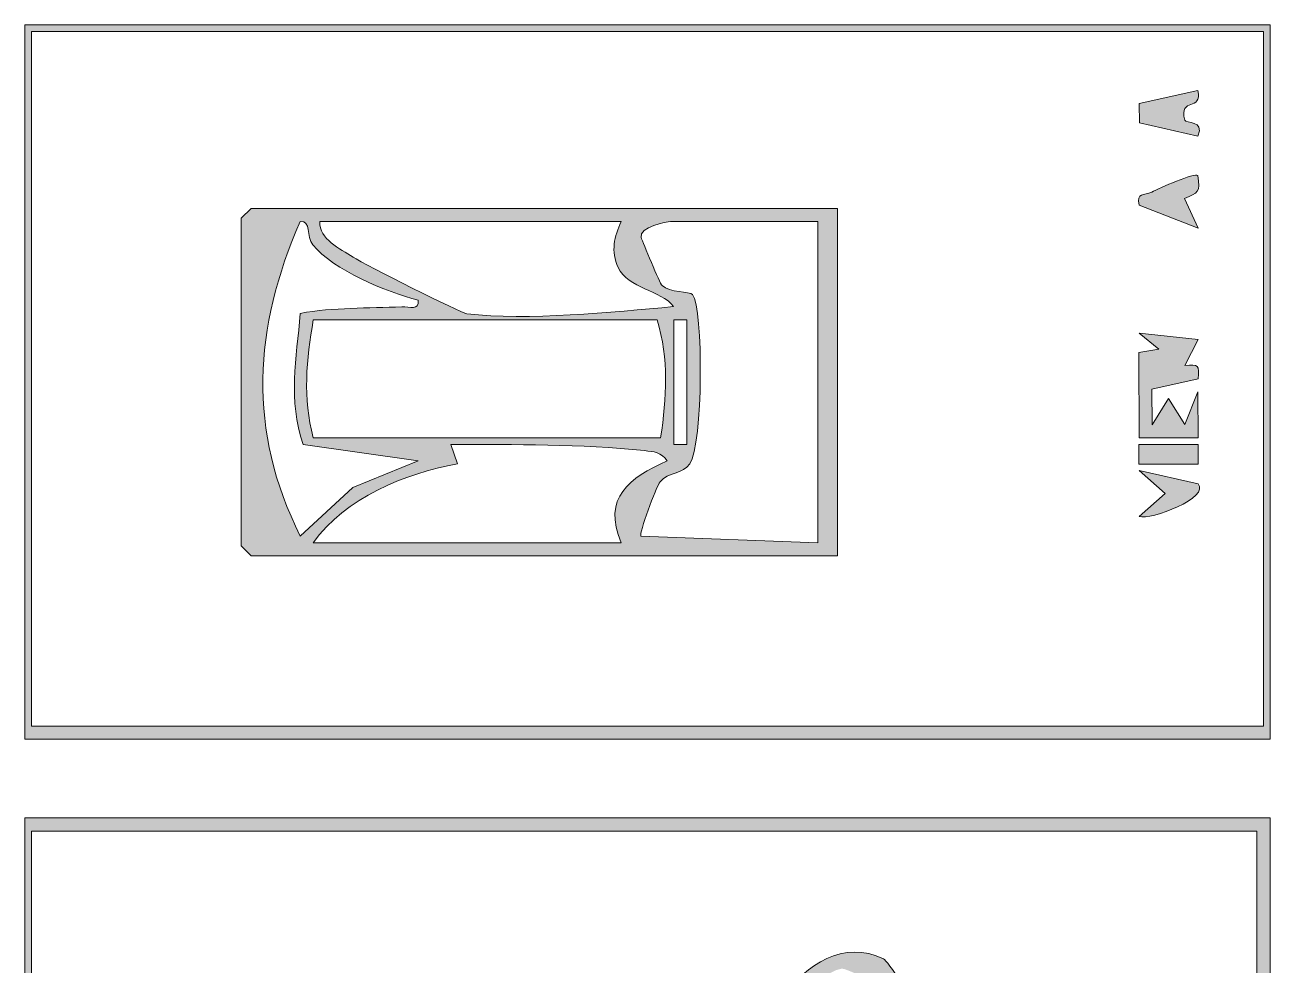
# Model space of a CAD drawing. Header units: inches. Extents: x -1525 to 612, y 0 to 1008.
# Drawn here: x -1525 to -1335, y 347.5 to 491 of the extents above; entities that cross this region are included whole.
import ezdxf

# ---------------------------------------------------------------- set-up
doc = ezdxf.new("R2010")
doc.units = ezdxf.units.IN
doc.header["$MEASUREMENT"] = 0
doc.layers.add('Layer 1', color=7, linetype='Continuous', lineweight=0)

msp = doc.modelspace()

# ---------------------------------------------------------------- hatches: boundary and pattern name
at = {"layer": 'Layer 1', "true_color": 0x000000, "transparency": 33554687}
h = msp.add_hatch(color=18, dxfattribs=at)
h.dxf.hatch_style = 2
edge = h.paths.add_edge_path()
edge.add_spline(control_points=[(-1336, 490), (-1336, 490), (-1524, 490), (-1524, 490), (-1524, 490), (-1524, 384), (-1524, 384), (-1524, 384), (-1336, 384), (-1336, 384), (-1336, 384), (-1336, 490), (-1336, 490)], knot_values=[0, 0, 0, 0, 1, 1, 1, 2, 2, 2, 3, 3, 3, 4, 4, 4, 4], degree=3, periodic=0)
edge = h.paths.add_edge_path()
edge.add_spline(control_points=[(-1335, 491), (-1335, 491), (-1335, 382), (-1335, 382), (-1335, 382), (-1525, 382), (-1525, 382), (-1525, 382), (-1525, 491), (-1525, 491), (-1525, 491), (-1335, 491), (-1335, 491)], knot_values=[0, 0, 0, 0, 1, 1, 1, 2, 2, 2, 3, 3, 3, 4, 4, 4, 4], degree=3, periodic=0)
h = msp.add_hatch(color=18, dxfattribs=at)
h.dxf.hatch_style = 2
edge = h.paths.add_edge_path()
edge.add_spline(control_points=[(-1346.01, 480.99), (-1345.32, 477.75), (-1348.92, 480.06), (-1348.02, 476.49), (-1347.86, 475.83), (-1344.98, 476.6), (-1346.01, 474.01), (-1346.01, 474.01), (-1354.95, 476.07), (-1354.95, 476.07), (-1354.95, 476.07), (-1355, 478.99), (-1355, 478.99), (-1355, 478.99), (-1346.01, 480.99), (-1346.01, 480.99)], knot_values=[0, 0, 0, 0, 1, 1, 1, 2, 2, 2, 3, 3, 3, 4, 4, 4, 5, 5, 5, 5], degree=3, periodic=0)
h = msp.add_hatch(color=18, dxfattribs=at)
h.dxf.hatch_style = 2
edge = h.paths.add_edge_path()
edge.add_spline(control_points=[(-1346.01, 468), (-1345.62, 465.41), (-1346.02, 465.45), (-1348.04, 464.49), (-1348.04, 464.49), (-1346, 460.01), (-1346, 460.01), (-1346, 460.01), (-1354.99, 463.51), (-1354.99, 463.51), (-1355.45, 465.49), (-1354.22, 464.9), (-1353.05, 465.5), (-1351.95, 466.06), (-1346.49, 468.53), (-1346.01, 468)], knot_values=[0, 0, 0, 0, 1, 1, 1, 2, 2, 2, 3, 3, 3, 4, 4, 4, 5, 5, 5, 5], degree=3, periodic=0)
h = msp.add_hatch(color=18, dxfattribs=at)
h.dxf.hatch_style = 2
edge = h.paths.add_edge_path()
edge.add_spline(control_points=[(-1481, 412), (-1481, 412), (-1434, 412), (-1434, 412), (-1436.95, 418.81), (-1432.78, 421.9), (-1427.01, 424.49), (-1427.91, 425.82), (-1429, 425.89), (-1430.46, 426.04), (-1440.2, 427.04), (-1450.22, 426.99), (-1460, 426.99), (-1460, 426.99), (-1458.99, 424.01), (-1458.99, 424.01), (-1467.19, 422.53), (-1476.04, 418.86), (-1481, 412)], knot_values=[0, 0, 0, 0, 1, 1, 1, 2, 2, 2, 3, 3, 3, 4, 4, 4, 5, 5, 5, 6, 6, 6, 6], degree=3, periodic=0)
edge = h.paths.add_edge_path()
edge.add_spline(control_points=[(-1424, 446), (-1424, 446), (-1426, 446), (-1426, 446), (-1426, 446), (-1426, 427), (-1426, 427), (-1426, 427), (-1424, 427), (-1424, 427), (-1424, 427), (-1424, 446), (-1424, 446)], knot_values=[0, 0, 0, 0, 1, 1, 1, 2, 2, 2, 3, 3, 3, 4, 4, 4, 4], degree=3, periodic=0)
edge = h.paths.add_edge_path()
edge.add_spline(control_points=[(-1481, 428), (-1481, 428), (-1428, 428), (-1428, 428), (-1427.07, 434.17), (-1426.74, 439.94), (-1428.51, 446.02), (-1428.51, 446.02), (-1480.99, 446), (-1480.99, 446), (-1482.07, 439.84), (-1482.61, 434.15), (-1481, 428)], knot_values=[0, 0, 0, 0, 1, 1, 1, 2, 2, 2, 3, 3, 3, 4, 4, 4, 4], degree=3, periodic=0)
edge = h.paths.add_edge_path()
edge.add_spline(control_points=[(-1404, 461), (-1404, 461), (-1426.5, 461), (-1426.5, 461), (-1426.96, 461), (-1431.38, 460.21), (-1430.95, 458.56), (-1430.79, 457.92), (-1428.07, 451.5), (-1427.78, 451.23), (-1426.63, 450.11), (-1423.58, 450.39), (-1423.13, 449.86), (-1421.43, 447.82), (-1421.53, 426.94), (-1423.53, 424.03), (-1424.61, 422.46), (-1426.9, 422.77), (-1428.06, 421.3), (-1428.71, 420.49), (-1431.36, 413.33), (-1431, 413.01), (-1431, 413.01), (-1403.99, 411.99), (-1403.99, 411.99), (-1403.99, 411.99), (-1404, 461), (-1404, 461)], knot_values=[0, 0, 0, 0, 1, 1, 1, 2, 2, 2, 3, 3, 3, 4, 4, 4, 5, 5, 5, 6, 6, 6, 7, 7, 7, 8, 8, 8, 9, 9, 9, 9], degree=3, periodic=0)
edge = h.paths.add_edge_path()
edge.add_spline(control_points=[(-1434, 461), (-1434, 461), (-1480, 461), (-1480, 461), (-1480.18, 458.28), (-1476.88, 456.86), (-1474.92, 455.58), (-1473.08, 454.38), (-1458.52, 447.05), (-1457.55, 446.93), (-1448.3, 445.81), (-1435.36, 447.21), (-1426.01, 448.01), (-1427.95, 450.59), (-1432.98, 450.74), (-1434.48, 454.01), (-1435.61, 456.46), (-1435.1, 458.7), (-1434, 461)], knot_values=[0, 0, 0, 0, 1, 1, 1, 2, 2, 2, 3, 3, 3, 4, 4, 4, 5, 5, 5, 6, 6, 6, 6], degree=3, periodic=0)
edge = h.paths.add_edge_path()
edge.add_spline(control_points=[(-1465.01, 448.99), (-1469.8, 450.25), (-1477.98, 453.58), (-1481.06, 457.44), (-1482.11, 458.75), (-1481.28, 461.13), (-1482.99, 460.99), (-1490.12, 444.82), (-1491.05, 429.08), (-1482.99, 413.01), (-1482.99, 413.01), (-1474.94, 420.44), (-1474.94, 420.44), (-1474.94, 420.44), (-1464.99, 424.5), (-1464.99, 424.5), (-1464.99, 424.5), (-1482.54, 426.96), (-1482.54, 426.96), (-1484.9, 433.84), (-1483.54, 440.04), (-1482.99, 446.99), (-1477.83, 447.91), (-1472.69, 447.75), (-1467.48, 448), (-1466.35, 448.05), (-1464.74, 447.35), (-1465.01, 448.99)], knot_values=[0, 0, 0, 0, 1, 1, 1, 2, 2, 2, 3, 3, 3, 4, 4, 4, 5, 5, 5, 6, 6, 6, 7, 7, 7, 8, 8, 8, 9, 9, 9, 9], degree=3, periodic=0)
edge = h.paths.add_edge_path()
edge.add_spline(control_points=[(-1401, 463), (-1401, 463), (-1401, 410), (-1401, 410), (-1401, 410), (-1490.5, 410), (-1490.5, 410), (-1490.5, 410), (-1492, 411.5), (-1492, 411.5), (-1492, 411.5), (-1492, 461.5), (-1492, 461.5), (-1492, 461.5), (-1490.5, 463), (-1490.5, 463), (-1490.5, 463), (-1401, 463), (-1401, 463)], knot_values=[0, 0, 0, 0, 1, 1, 1, 2, 2, 2, 3, 3, 3, 4, 4, 4, 5, 5, 5, 6, 6, 6, 6], degree=3, periodic=0)
h = msp.add_hatch(color=18, dxfattribs=at)
h.dxf.hatch_style = 2
edge = h.paths.add_edge_path()
edge.add_spline(control_points=[(-1346, 442.99), (-1346, 442.99), (-1348, 439.01), (-1348, 439.01), (-1345.94, 439.19), (-1345.71, 439.13), (-1346, 437.01), (-1346, 437.01), (-1353.06, 435.42), (-1353.06, 435.42), (-1353.06, 435.42), (-1352.99, 430), (-1352.99, 430), (-1352.99, 430), (-1350.51, 434.01), (-1350.51, 434.01), (-1350.51, 434.01), (-1348.01, 430.01), (-1348.01, 430.01), (-1348.01, 430.01), (-1346.01, 434.99), (-1346.01, 434.99), (-1346.01, 434.99), (-1345.99, 427.99), (-1345.99, 427.99), (-1345.99, 427.99), (-1355, 428), (-1355, 428), (-1355, 428), (-1355.01, 441), (-1355.01, 441), (-1355.01, 441), (-1351.99, 441.5), (-1351.99, 441.5), (-1351.99, 441.5), (-1355, 443.99), (-1355, 443.99), (-1355, 443.99), (-1346, 442.99), (-1346, 442.99)], knot_values=[0, 0, 0, 0, 1, 1, 1, 2, 2, 2, 3, 3, 3, 4, 4, 4, 5, 5, 5, 6, 6, 6, 7, 7, 7, 8, 8, 8, 9, 9, 9, 10, 10, 10, 11, 11, 11, 12, 12, 12, 13, 13, 13, 13], degree=3, periodic=0)
h = msp.add_hatch(color=18, dxfattribs=at)
h.dxf.hatch_style = 2
h.paths.add_polyline_path([(-1345.99, 427), (-1345.99, 424), (-1355.01, 424), (-1355.01, 427)])
h = msp.add_hatch(color=18, dxfattribs=at)
h.dxf.hatch_style = 2
edge = h.paths.add_edge_path()
edge.add_spline(control_points=[(-1346, 420.99), (-1344.03, 418.88), (-1353.26, 415.37), (-1355, 416.01), (-1355, 416.01), (-1350.99, 419.5), (-1350.99, 419.5), (-1350.99, 419.5), (-1354.99, 422.99), (-1354.99, 422.99), (-1354.99, 422.99), (-1346, 420.99), (-1346, 420.99)], knot_values=[0, 0, 0, 0, 1, 1, 1, 2, 2, 2, 3, 3, 3, 4, 4, 4, 4], degree=3, periodic=0)
h = msp.add_hatch(color=18, dxfattribs=at)
h.dxf.hatch_style = 2
edge = h.paths.add_edge_path()
edge.add_spline(control_points=[(-1337, 368), (-1337, 368), (-1524, 368), (-1524, 368), (-1524, 368), (-1524, 64), (-1524, 64), (-1524, 64), (-1337, 64), (-1337, 64), (-1337, 64), (-1337, 368), (-1337, 368)], knot_values=[0, 0, 0, 0, 1, 1, 1, 2, 2, 2, 3, 3, 3, 4, 4, 4, 4], degree=3, periodic=0)
edge = h.paths.add_edge_path()
edge.add_spline(control_points=[(-1335, 370), (-1335, 370), (-1335, 62), (-1335, 62), (-1335, 62), (-1525, 62), (-1525, 62), (-1525, 62), (-1525, 370), (-1525, 370), (-1525, 370), (-1335, 370), (-1335, 370)], knot_values=[0, 0, 0, 0, 1, 1, 1, 2, 2, 2, 3, 3, 3, 4, 4, 4, 4], degree=3, periodic=0)
h = msp.add_hatch(color=18, dxfattribs=at)
h.dxf.hatch_style = 2
edge = h.paths.add_edge_path()
edge.add_spline(control_points=[(-1441, 230), (-1441, 230), (-1452.53, 230.05), (-1452.53, 230.05), (-1452.53, 230.05), (-1451.99, 217.99), (-1451.99, 217.99), (-1451.99, 217.99), (-1440, 219.01), (-1440, 219.01), (-1440, 219.01), (-1441, 230), (-1441, 230)], knot_values=[0, 0, 0, 0, 1, 1, 1, 2, 2, 2, 3, 3, 3, 4, 4, 4, 4], degree=3, periodic=0)
edge = h.paths.add_edge_path()
edge.add_spline(control_points=[(-1467, 199), (-1468, 199.09), (-1469.82, 197.79), (-1469.99, 198), (-1469.46, 203.26), (-1464.37, 206.47), (-1460.01, 203), (-1460.01, 203), (-1457.99, 209.99), (-1457.99, 209.99), (-1455.07, 208.61), (-1459.99, 204.3), (-1459, 202), (-1458.28, 200.97), (-1448.12, 202.32), (-1447.23, 203.23), (-1445.88, 204.61), (-1443.23, 215.4), (-1440.01, 217.51), (-1440.01, 217.51), (-1452.91, 217.08), (-1452.91, 217.08), (-1454.67, 222.14), (-1454.44, 227.88), (-1452.99, 233), (-1449.44, 230.53), (-1442.65, 229.68), (-1439.55, 233.05), (-1439.55, 233.05), (-1402.03, 302.54), (-1402.03, 302.54), (-1401.74, 304.55), (-1402.1, 303.82), (-1403.48, 304), (-1406.3, 304.37), (-1409.65, 303.7), (-1412.57, 304.09), (-1412.57, 304.09), (-1414.99, 302), (-1414.99, 302), (-1414.99, 302), (-1414.99, 306), (-1414.99, 306), (-1412.4, 304.6), (-1411.09, 306.93), (-1409.01, 308), (-1409.01, 308), (-1410, 305.01), (-1410, 305.01), (-1406.26, 305.09), (-1401.71, 303.8), (-1400, 307.99), (-1400, 307.99), (-1407, 309.01), (-1407, 309.01), (-1406.87, 311.1), (-1403.28, 308.88), (-1403.98, 311.99), (-1403.98, 311.99), (-1402.5, 309.99), (-1402.5, 309.99), (-1402.5, 309.99), (-1401.01, 311.99), (-1401.01, 311.99), (-1401.01, 311.99), (-1400.45, 308.93), (-1400.45, 308.93), (-1397.4, 309.17), (-1392.43, 308.53), (-1389.75, 310), (-1388.92, 310.45), (-1381.04, 324.52), (-1382.08, 326.92), (-1388.4, 327.58), (-1385.93, 328.9), (-1387.56, 331.9), (-1388.96, 334.48), (-1393.82, 343), (-1395.34, 344.73), (-1395.55, 344.97), (-1399.74, 347.09), (-1400.37, 347.01), (-1405.04, 346.39), (-1412.81, 334.16), (-1413.5, 330.1), (-1413.84, 328.1), (-1412.3, 323.9), (-1413.13, 319.63), (-1415.68, 306.46), (-1446.49, 263.83), (-1455.17, 248.67), (-1469.15, 224.25), (-1480.35, 199.53), (-1490.75, 173.25), (-1494.29, 164.3), (-1497.33, 155.12), (-1500.55, 146.05), (-1501.88, 143.57), (-1504.52, 143.91), (-1507, 143.99), (-1506.43, 141.35), (-1505.5, 135.77), (-1503.02, 134.47), (-1499.44, 132.58), (-1499.8, 136.05), (-1498.76, 136.78), (-1498.09, 137.25), (-1497.1, 136.9), (-1497, 137), (-1497.18, 136.29), (-1498.06, 135.79), (-1498, 135.01), (-1494.6, 132.88), (-1489.41, 141.41), (-1490, 141.99), (-1490, 141.99), (-1493.96, 143), (-1493.96, 143), (-1494.48, 140.4), (-1495.31, 138.69), (-1497, 137), (-1495.88, 141.4), (-1494.09, 144.7), (-1492.99, 148.99), (-1490.46, 148.69), (-1494.65, 143.64), (-1491.47, 143), (-1490.68, 142.84), (-1488.53, 143.85), (-1487.95, 144.72), (-1479.45, 162.91), (-1470.12, 180.76), (-1459.01, 197.51), (-1461.09, 198.54), (-1464, 197.85), (-1466.35, 197.99), (-1467.36, 198.04), (-1466.94, 198.99), (-1467, 199), (-1464.17, 199.33), (-1459.49, 197.67), (-1458, 200.99), (-1458, 200.99), (-1465.27, 202.86), (-1465.27, 202.86), (-1465.27, 202.86), (-1467.12, 201.53), (-1467.12, 201.53), (-1467.12, 201.53), (-1467, 199), (-1467, 199)], knot_values=[0, 0, 0, 0, 1, 1, 1, 2, 2, 2, 3, 3, 3, 4, 4, 4, 5, 5, 5, 6, 6, 6, 7, 7, 7, 8, 8, 8, 9, 9, 9, 10, 10, 10, 11, 11, 11, 12, 12, 12, 13, 13, 13, 14, 14, 14, 15, 15, 15, 16, 16, 16, 17, 17, 17, 18, 18, 18, 19, 19, 19, 20, 20, 20, 21, 21, 21, 22, 22, 22, 23, 23, 23, 24, 24, 24, 25, 25, 25, 26, 26, 26, 27, 27, 27, 28, 28, 28, 29, 29, 29, 30, 30, 30, 31, 31, 31, 32, 32, 32, 33, 33, 33, 34, 34, 34, 35, 35, 35, 36, 36, 36, 37, 37, 37, 38, 38, 38, 39, 39, 39, 40, 40, 40, 41, 41, 41, 42, 42, 42, 43, 43, 43, 44, 44, 44, 45, 45, 45, 46, 46, 46, 47, 47, 47, 48, 48, 48, 49, 49, 49, 50, 50, 50, 50], degree=3, periodic=0)
edge = h.paths.add_edge_path()
edge.add_spline(control_points=[(-1508.01, 147.01), (-1508.01, 147.01), (-1501.89, 147.59), (-1501.89, 147.59), (-1489.4, 186.64), (-1472.14, 223.66), (-1451.42, 258.92), (-1444.78, 270.21), (-1414.66, 313.61), (-1414.35, 322.64), (-1414.26, 325.35), (-1416.17, 328.59), (-1415.57, 331.04), (-1415.41, 331.69), (-1409.98, 341.51), (-1409.19, 342.69), (-1405.94, 347.63), (-1400.01, 351.43), (-1393.99, 348.5), (-1392.65, 347.85), (-1380.13, 327.28), (-1380.01, 325.42), (-1379.87, 323.11), (-1386.49, 310.4), (-1388.45, 308.95), (-1391.19, 306.94), (-1396.91, 307.79), (-1398.48, 305.98), (-1398.48, 305.98), (-1438.22, 231.72), (-1438.22, 231.72), (-1440.89, 227.56), (-1437.39, 220.06), (-1438.18, 216.76), (-1438.35, 216.04), (-1444.38, 204.84), (-1445.13, 203.63), (-1447.92, 199.19), (-1451.93, 200.7), (-1455.31, 198.81), (-1457.69, 197.48), (-1468.92, 177.66), (-1471.17, 173.67), (-1475.83, 165.44), (-1487.69, 138), (-1493.5, 134), (-1503.79, 126.92), (-1509.99, 137.04), (-1508.01, 147.01)], knot_values=[0, 0, 0, 0, 1, 1, 1, 2, 2, 2, 3, 3, 3, 4, 4, 4, 5, 5, 5, 6, 6, 6, 7, 7, 7, 8, 8, 8, 9, 9, 9, 10, 10, 10, 11, 11, 11, 12, 12, 12, 13, 13, 13, 14, 14, 14, 15, 15, 15, 16, 16, 16, 16], degree=3, periodic=0)

# ---------------------------------------------------------------- linework, layer by layer
at = {"layer": 'Layer 1'}
for points in [[(-1424, 446), (-1424, 427), (-1426, 427), (-1426, 446)], [(-1345.99, 427), (-1345.99, 424), (-1355.01, 424), (-1355.01, 427)]]:
    msp.add_lwpolyline(points, close=True, dxfattribs=at)
for points, knots in [([(-1335, 491), (-1335, 491), (-1335, 382), (-1335, 382), (-1335, 382), (-1525, 382), (-1525, 382), (-1525, 382), (-1525, 491), (-1525, 491), (-1525, 491), (-1335, 491), (-1335, 491)], [0, 0, 0, 0, 1, 1, 1, 2, 2, 2, 3, 3, 3, 4, 4, 4, 4]), ([(-1336, 490), (-1336, 490), (-1524, 490), (-1524, 490), (-1524, 490), (-1524, 384), (-1524, 384), (-1524, 384), (-1336, 384), (-1336, 384), (-1336, 384), (-1336, 490), (-1336, 490)], [0, 0, 0, 0, 1, 1, 1, 2, 2, 2, 3, 3, 3, 4, 4, 4, 4]), ([(-1336, 490), (-1336, 490), (-1336, 384), (-1336, 384), (-1336, 384), (-1524, 384), (-1524, 384), (-1524, 384), (-1524, 490), (-1524, 490), (-1524, 490), (-1336, 490), (-1336, 490)], [0, 0, 0, 0, 1, 1, 1, 2, 2, 2, 3, 3, 3, 4, 4, 4, 4]), ([(-1346.01, 480.99), (-1346.01, 480.99), (-1355, 478.99), (-1355, 478.99), (-1355, 478.99), (-1354.95, 476.07), (-1354.95, 476.07), (-1354.95, 476.07), (-1346.01, 474.01), (-1346.01, 474.01), (-1344.98, 476.6), (-1347.86, 475.83), (-1348.02, 476.49), (-1348.92, 480.06), (-1345.32, 477.75), (-1346.01, 480.99)], [0, 0, 0, 0, 1, 1, 1, 2, 2, 2, 3, 3, 3, 4, 4, 4, 5, 5, 5, 5]), ([(-1346.01, 480.99), (-1345.32, 477.75), (-1348.92, 480.06), (-1348.02, 476.49), (-1347.86, 475.83), (-1344.98, 476.6), (-1346.01, 474.01), (-1346.01, 474.01), (-1354.95, 476.07), (-1354.95, 476.07), (-1354.95, 476.07), (-1355, 478.99), (-1355, 478.99), (-1355, 478.99), (-1346.01, 480.99), (-1346.01, 480.99)], [0, 0, 0, 0, 1, 1, 1, 2, 2, 2, 3, 3, 3, 4, 4, 4, 5, 5, 5, 5]), ([(-1346.01, 468), (-1346.49, 468.53), (-1351.95, 466.06), (-1353.05, 465.5), (-1354.22, 464.9), (-1355.45, 465.49), (-1354.99, 463.51), (-1354.99, 463.51), (-1346, 460.01), (-1346, 460.01), (-1346, 460.01), (-1348.04, 464.49), (-1348.04, 464.49), (-1346.02, 465.45), (-1345.62, 465.41), (-1346.01, 468)], [0, 0, 0, 0, 1, 1, 1, 2, 2, 2, 3, 3, 3, 4, 4, 4, 5, 5, 5, 5]), ([(-1346.01, 468), (-1345.62, 465.41), (-1346.02, 465.45), (-1348.04, 464.49), (-1348.04, 464.49), (-1346, 460.01), (-1346, 460.01), (-1346, 460.01), (-1354.99, 463.51), (-1354.99, 463.51), (-1355.45, 465.49), (-1354.22, 464.9), (-1353.05, 465.5), (-1351.95, 466.06), (-1346.49, 468.53), (-1346.01, 468)], [0, 0, 0, 0, 1, 1, 1, 2, 2, 2, 3, 3, 3, 4, 4, 4, 5, 5, 5, 5]), ([(-1401, 463), (-1401, 463), (-1490.5, 463), (-1490.5, 463), (-1490.5, 463), (-1492, 461.5), (-1492, 461.5), (-1492, 461.5), (-1492, 411.5), (-1492, 411.5), (-1492, 411.5), (-1490.5, 410), (-1490.5, 410), (-1490.5, 410), (-1401, 410), (-1401, 410), (-1401, 410), (-1401, 463), (-1401, 463)], [0, 0, 0, 0, 1, 1, 1, 2, 2, 2, 3, 3, 3, 4, 4, 4, 5, 5, 5, 6, 6, 6, 6]), ([(-1401, 463), (-1401, 463), (-1401, 410), (-1401, 410), (-1401, 410), (-1490.5, 410), (-1490.5, 410), (-1490.5, 410), (-1492, 411.5), (-1492, 411.5), (-1492, 411.5), (-1492, 461.5), (-1492, 461.5), (-1492, 461.5), (-1490.5, 463), (-1490.5, 463), (-1490.5, 463), (-1401, 463), (-1401, 463)], [0, 0, 0, 0, 1, 1, 1, 2, 2, 2, 3, 3, 3, 4, 4, 4, 5, 5, 5, 6, 6, 6, 6]), ([(-1465.01, 448.99), (-1469.8, 450.25), (-1477.98, 453.58), (-1481.06, 457.44), (-1482.11, 458.75), (-1481.28, 461.13), (-1482.99, 460.99), (-1490.12, 444.82), (-1491.05, 429.08), (-1482.99, 413.01), (-1482.99, 413.01), (-1474.94, 420.44), (-1474.94, 420.44), (-1474.94, 420.44), (-1464.99, 424.5), (-1464.99, 424.5), (-1464.99, 424.5), (-1482.54, 426.96), (-1482.54, 426.96), (-1484.9, 433.84), (-1483.54, 440.04), (-1482.99, 446.99), (-1477.83, 447.91), (-1472.69, 447.75), (-1467.48, 448), (-1466.35, 448.05), (-1464.74, 447.35), (-1465.01, 448.99)], [0, 0, 0, 0, 1, 1, 1, 2, 2, 2, 3, 3, 3, 4, 4, 4, 5, 5, 5, 6, 6, 6, 7, 7, 7, 8, 8, 8, 9, 9, 9, 9]), ([(-1465.01, 448.99), (-1464.74, 447.35), (-1466.35, 448.05), (-1467.48, 448), (-1472.69, 447.75), (-1477.83, 447.91), (-1482.99, 446.99), (-1483.54, 440.04), (-1484.9, 433.84), (-1482.54, 426.96), (-1482.54, 426.96), (-1464.99, 424.5), (-1464.99, 424.5), (-1464.99, 424.5), (-1474.94, 420.44), (-1474.94, 420.44), (-1474.94, 420.44), (-1482.99, 413.01), (-1482.99, 413.01), (-1491.05, 429.08), (-1490.12, 444.82), (-1482.99, 460.99), (-1481.28, 461.13), (-1482.11, 458.75), (-1481.06, 457.44), (-1477.98, 453.58), (-1469.8, 450.25), (-1465.01, 448.99)], [0, 0, 0, 0, 1, 1, 1, 2, 2, 2, 3, 3, 3, 4, 4, 4, 5, 5, 5, 6, 6, 6, 7, 7, 7, 8, 8, 8, 9, 9, 9, 9]), ([(-1434, 461), (-1434, 461), (-1480, 461), (-1480, 461), (-1480.18, 458.28), (-1476.88, 456.86), (-1474.92, 455.58), (-1473.08, 454.38), (-1458.52, 447.05), (-1457.55, 446.93), (-1448.3, 445.81), (-1435.36, 447.21), (-1426.01, 448.01), (-1427.95, 450.59), (-1432.98, 450.74), (-1434.48, 454.01), (-1435.61, 456.46), (-1435.1, 458.7), (-1434, 461)], [0, 0, 0, 0, 1, 1, 1, 2, 2, 2, 3, 3, 3, 4, 4, 4, 5, 5, 5, 6, 6, 6, 6]), ([(-1434, 461), (-1435.1, 458.7), (-1435.61, 456.46), (-1434.48, 454.01), (-1432.98, 450.74), (-1427.95, 450.59), (-1426.01, 448.01), (-1435.36, 447.21), (-1448.3, 445.81), (-1457.55, 446.93), (-1458.52, 447.05), (-1473.08, 454.38), (-1474.92, 455.58), (-1476.88, 456.86), (-1480.18, 458.28), (-1480, 461), (-1480, 461), (-1434, 461), (-1434, 461)], [0, 0, 0, 0, 1, 1, 1, 2, 2, 2, 3, 3, 3, 4, 4, 4, 5, 5, 5, 6, 6, 6, 6]), ([(-1404, 461), (-1404, 461), (-1426.5, 461), (-1426.5, 461), (-1426.96, 461), (-1431.38, 460.21), (-1430.95, 458.56), (-1430.79, 457.92), (-1428.07, 451.5), (-1427.78, 451.23), (-1426.63, 450.11), (-1423.58, 450.39), (-1423.13, 449.86), (-1421.43, 447.82), (-1421.53, 426.94), (-1423.53, 424.03), (-1424.61, 422.46), (-1426.9, 422.77), (-1428.06, 421.3), (-1428.71, 420.49), (-1431.36, 413.33), (-1431, 413.01), (-1431, 413.01), (-1403.99, 411.99), (-1403.99, 411.99), (-1403.99, 411.99), (-1404, 461), (-1404, 461)], [0, 0, 0, 0, 1, 1, 1, 2, 2, 2, 3, 3, 3, 4, 4, 4, 5, 5, 5, 6, 6, 6, 7, 7, 7, 8, 8, 8, 9, 9, 9, 9]), ([(-1404, 461), (-1404, 461), (-1403.99, 411.99), (-1403.99, 411.99), (-1403.99, 411.99), (-1431, 413.01), (-1431, 413.01), (-1431.36, 413.33), (-1428.71, 420.49), (-1428.06, 421.3), (-1426.9, 422.77), (-1424.61, 422.46), (-1423.53, 424.03), (-1421.53, 426.94), (-1421.43, 447.82), (-1423.13, 449.86), (-1423.58, 450.39), (-1426.63, 450.11), (-1427.78, 451.23), (-1428.07, 451.5), (-1430.79, 457.92), (-1430.95, 458.56), (-1431.38, 460.21), (-1426.96, 461), (-1426.5, 461), (-1426.5, 461), (-1404, 461), (-1404, 461)], [0, 0, 0, 0, 1, 1, 1, 2, 2, 2, 3, 3, 3, 4, 4, 4, 5, 5, 5, 6, 6, 6, 7, 7, 7, 8, 8, 8, 9, 9, 9, 9]), ([(-1481, 428), (-1481, 428), (-1428, 428), (-1428, 428), (-1427.07, 434.17), (-1426.74, 439.94), (-1428.51, 446.02), (-1428.51, 446.02), (-1480.99, 446), (-1480.99, 446), (-1482.07, 439.84), (-1482.61, 434.15), (-1481, 428)], [0, 0, 0, 0, 1, 1, 1, 2, 2, 2, 3, 3, 3, 4, 4, 4, 4]), ([(-1481, 428), (-1482.61, 434.15), (-1482.07, 439.84), (-1480.99, 446), (-1480.99, 446), (-1428.51, 446.02), (-1428.51, 446.02), (-1426.74, 439.94), (-1427.07, 434.17), (-1428, 428), (-1428, 428), (-1481, 428), (-1481, 428)], [0, 0, 0, 0, 1, 1, 1, 2, 2, 2, 3, 3, 3, 4, 4, 4, 4]), ([(-1424, 446), (-1424, 446), (-1426, 446), (-1426, 446), (-1426, 446), (-1426, 427), (-1426, 427), (-1426, 427), (-1424, 427), (-1424, 427), (-1424, 427), (-1424, 446), (-1424, 446)], [0, 0, 0, 0, 1, 1, 1, 2, 2, 2, 3, 3, 3, 4, 4, 4, 4]), ([(-1346, 442.99), (-1346, 442.99), (-1355, 443.99), (-1355, 443.99), (-1355, 443.99), (-1351.99, 441.5), (-1351.99, 441.5), (-1351.99, 441.5), (-1355.01, 441), (-1355.01, 441), (-1355.01, 441), (-1355, 428), (-1355, 428), (-1355, 428), (-1345.99, 427.99), (-1345.99, 427.99), (-1345.99, 427.99), (-1346.01, 434.99), (-1346.01, 434.99), (-1346.01, 434.99), (-1348.01, 430.01), (-1348.01, 430.01), (-1348.01, 430.01), (-1350.51, 434.01), (-1350.51, 434.01), (-1350.51, 434.01), (-1352.99, 430), (-1352.99, 430), (-1352.99, 430), (-1353.06, 435.42), (-1353.06, 435.42), (-1353.06, 435.42), (-1346, 437.01), (-1346, 437.01), (-1345.71, 439.13), (-1345.94, 439.19), (-1348, 439.01), (-1348, 439.01), (-1346, 442.99), (-1346, 442.99)], [0, 0, 0, 0, 1, 1, 1, 2, 2, 2, 3, 3, 3, 4, 4, 4, 5, 5, 5, 6, 6, 6, 7, 7, 7, 8, 8, 8, 9, 9, 9, 10, 10, 10, 11, 11, 11, 12, 12, 12, 13, 13, 13, 13]), ([(-1346, 442.99), (-1346, 442.99), (-1348, 439.01), (-1348, 439.01), (-1345.94, 439.19), (-1345.71, 439.13), (-1346, 437.01), (-1346, 437.01), (-1353.06, 435.42), (-1353.06, 435.42), (-1353.06, 435.42), (-1352.99, 430), (-1352.99, 430), (-1352.99, 430), (-1350.51, 434.01), (-1350.51, 434.01), (-1350.51, 434.01), (-1348.01, 430.01), (-1348.01, 430.01), (-1348.01, 430.01), (-1346.01, 434.99), (-1346.01, 434.99), (-1346.01, 434.99), (-1345.99, 427.99), (-1345.99, 427.99), (-1345.99, 427.99), (-1355, 428), (-1355, 428), (-1355, 428), (-1355.01, 441), (-1355.01, 441), (-1355.01, 441), (-1351.99, 441.5), (-1351.99, 441.5), (-1351.99, 441.5), (-1355, 443.99), (-1355, 443.99), (-1355, 443.99), (-1346, 442.99), (-1346, 442.99)], [0, 0, 0, 0, 1, 1, 1, 2, 2, 2, 3, 3, 3, 4, 4, 4, 5, 5, 5, 6, 6, 6, 7, 7, 7, 8, 8, 8, 9, 9, 9, 10, 10, 10, 11, 11, 11, 12, 12, 12, 13, 13, 13, 13]), ([(-1481, 412), (-1481, 412), (-1434, 412), (-1434, 412), (-1436.95, 418.81), (-1432.78, 421.9), (-1427.01, 424.49), (-1427.91, 425.82), (-1429, 425.89), (-1430.46, 426.04), (-1440.2, 427.04), (-1450.22, 426.99), (-1460, 426.99), (-1460, 426.99), (-1458.99, 424.01), (-1458.99, 424.01), (-1467.19, 422.53), (-1476.04, 418.86), (-1481, 412)], [0, 0, 0, 0, 1, 1, 1, 2, 2, 2, 3, 3, 3, 4, 4, 4, 5, 5, 5, 6, 6, 6, 6]), ([(-1481, 412), (-1476.04, 418.86), (-1467.19, 422.53), (-1458.99, 424.01), (-1458.99, 424.01), (-1460, 426.99), (-1460, 426.99), (-1450.22, 426.99), (-1440.2, 427.04), (-1430.46, 426.04), (-1429, 425.89), (-1427.91, 425.82), (-1427.01, 424.49), (-1432.78, 421.9), (-1436.95, 418.81), (-1434, 412), (-1434, 412), (-1481, 412), (-1481, 412)], [0, 0, 0, 0, 1, 1, 1, 2, 2, 2, 3, 3, 3, 4, 4, 4, 5, 5, 5, 6, 6, 6, 6]), ([(-1345.99, 427), (-1345.99, 427), (-1355.01, 427), (-1355.01, 427), (-1355.01, 427), (-1355.01, 424), (-1355.01, 424), (-1355.01, 424), (-1345.99, 424), (-1345.99, 424), (-1345.99, 424), (-1345.99, 427), (-1345.99, 427)], [0, 0, 0, 0, 1, 1, 1, 2, 2, 2, 3, 3, 3, 4, 4, 4, 4]), ([(-1346, 420.99), (-1346, 420.99), (-1354.99, 422.99), (-1354.99, 422.99), (-1354.99, 422.99), (-1350.99, 419.5), (-1350.99, 419.5), (-1350.99, 419.5), (-1355, 416.01), (-1355, 416.01), (-1353.26, 415.37), (-1344.03, 418.88), (-1346, 420.99)], [0, 0, 0, 0, 1, 1, 1, 2, 2, 2, 3, 3, 3, 4, 4, 4, 4]), ([(-1346, 420.99), (-1344.03, 418.88), (-1353.26, 415.37), (-1355, 416.01), (-1355, 416.01), (-1350.99, 419.5), (-1350.99, 419.5), (-1350.99, 419.5), (-1354.99, 422.99), (-1354.99, 422.99), (-1354.99, 422.99), (-1346, 420.99), (-1346, 420.99)], [0, 0, 0, 0, 1, 1, 1, 2, 2, 2, 3, 3, 3, 4, 4, 4, 4]), ([(-1335, 370), (-1335, 370), (-1335, 62), (-1335, 62), (-1335, 62), (-1525, 62), (-1525, 62), (-1525, 62), (-1525, 370), (-1525, 370), (-1525, 370), (-1335, 370), (-1335, 370)], [0, 0, 0, 0, 1, 1, 1, 2, 2, 2, 3, 3, 3, 4, 4, 4, 4]), ([(-1337, 368), (-1337, 368), (-1524, 368), (-1524, 368), (-1524, 368), (-1524, 64), (-1524, 64), (-1524, 64), (-1337, 64), (-1337, 64), (-1337, 64), (-1337, 368), (-1337, 368)], [0, 0, 0, 0, 1, 1, 1, 2, 2, 2, 3, 3, 3, 4, 4, 4, 4]), ([(-1337, 368), (-1337, 368), (-1337, 64), (-1337, 64), (-1337, 64), (-1524, 64), (-1524, 64), (-1524, 64), (-1524, 368), (-1524, 368), (-1524, 368), (-1337, 368), (-1337, 368)], [0, 0, 0, 0, 1, 1, 1, 2, 2, 2, 3, 3, 3, 4, 4, 4, 4]), ([(-1508.01, 147.01), (-1509.99, 137.04), (-1503.79, 126.92), (-1493.5, 134), (-1487.69, 138), (-1475.83, 165.44), (-1471.17, 173.67), (-1468.92, 177.66), (-1457.69, 197.48), (-1455.31, 198.81), (-1451.93, 200.7), (-1447.92, 199.19), (-1445.13, 203.63), (-1444.38, 204.84), (-1438.35, 216.04), (-1438.18, 216.76), (-1437.39, 220.06), (-1440.89, 227.56), (-1438.22, 231.72), (-1438.22, 231.72), (-1398.48, 305.98), (-1398.48, 305.98), (-1396.91, 307.79), (-1391.19, 306.94), (-1388.45, 308.95), (-1386.49, 310.4), (-1379.87, 323.11), (-1380.01, 325.42), (-1380.13, 327.28), (-1392.65, 347.85), (-1393.99, 348.5), (-1400.01, 351.43), (-1405.94, 347.63), (-1409.19, 342.69), (-1409.98, 341.51), (-1415.41, 331.69), (-1415.57, 331.04), (-1416.17, 328.59), (-1414.26, 325.35), (-1414.35, 322.64), (-1414.66, 313.61), (-1444.78, 270.21), (-1451.42, 258.92), (-1472.14, 223.66), (-1489.4, 186.64), (-1501.89, 147.59), (-1501.89, 147.59), (-1508.01, 147.01), (-1508.01, 147.01)], [0, 0, 0, 0, 1, 1, 1, 2, 2, 2, 3, 3, 3, 4, 4, 4, 5, 5, 5, 6, 6, 6, 7, 7, 7, 8, 8, 8, 9, 9, 9, 10, 10, 10, 11, 11, 11, 12, 12, 12, 13, 13, 13, 14, 14, 14, 15, 15, 15, 16, 16, 16, 16]), ([(-1508.01, 147.01), (-1508.01, 147.01), (-1501.89, 147.59), (-1501.89, 147.59), (-1489.4, 186.64), (-1472.14, 223.66), (-1451.42, 258.92), (-1444.78, 270.21), (-1414.66, 313.61), (-1414.35, 322.64), (-1414.26, 325.35), (-1416.17, 328.59), (-1415.57, 331.04), (-1415.41, 331.69), (-1409.98, 341.51), (-1409.19, 342.69), (-1405.94, 347.63), (-1400.01, 351.43), (-1393.99, 348.5), (-1392.65, 347.85), (-1380.13, 327.28), (-1380.01, 325.42), (-1379.87, 323.11), (-1386.49, 310.4), (-1388.45, 308.95), (-1391.19, 306.94), (-1396.91, 307.79), (-1398.48, 305.98), (-1398.48, 305.98), (-1438.22, 231.72), (-1438.22, 231.72), (-1440.89, 227.56), (-1437.39, 220.06), (-1438.18, 216.76), (-1438.35, 216.04), (-1444.38, 204.84), (-1445.13, 203.63), (-1447.92, 199.19), (-1451.93, 200.7), (-1455.31, 198.81), (-1457.69, 197.48), (-1468.92, 177.66), (-1471.17, 173.67), (-1475.83, 165.44), (-1487.69, 138), (-1493.5, 134), (-1503.79, 126.92), (-1509.99, 137.04), (-1508.01, 147.01)], [0, 0, 0, 0, 1, 1, 1, 2, 2, 2, 3, 3, 3, 4, 4, 4, 5, 5, 5, 6, 6, 6, 7, 7, 7, 8, 8, 8, 9, 9, 9, 10, 10, 10, 11, 11, 11, 12, 12, 12, 13, 13, 13, 14, 14, 14, 15, 15, 15, 16, 16, 16, 16])]:
    msp.add_open_spline(points, degree=3, knots=knots, dxfattribs=at)

doc.saveas('drawing.dxf')
